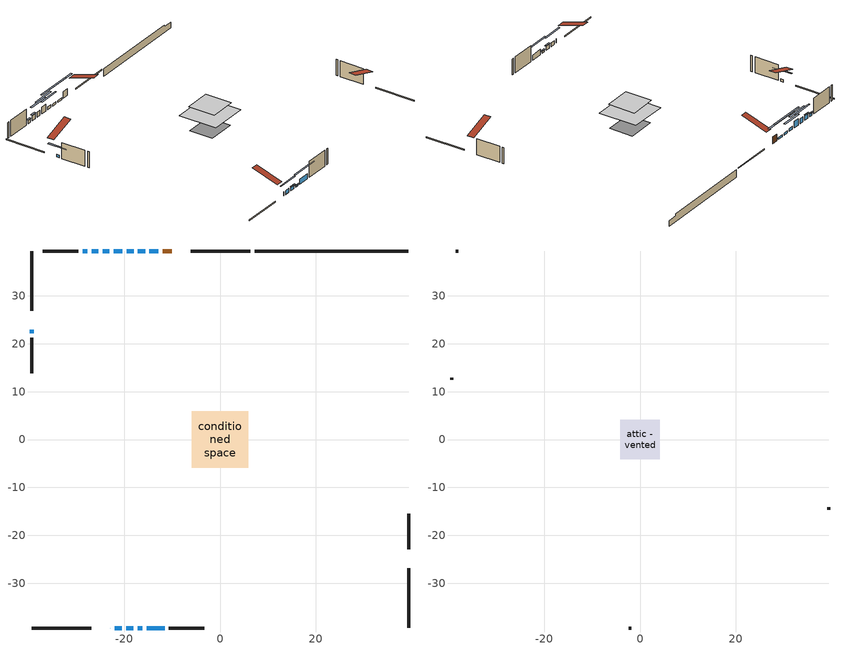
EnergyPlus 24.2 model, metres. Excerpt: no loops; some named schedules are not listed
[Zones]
conditioned space
 floor outside (Floor1 construction): -0.61,-0.61 -0.61,0.61 0.61,0.61 0.61,-0.61 z0.86
 floor adiabatic (AdiabaticFloorConstruction): -5.9,-5.9 -5.9,5.9 5.9,5.9 5.9,-5.9 z3.3
 floor foundation (Slab1 construction): -4.32,-3.71 -4.32,3.71 4.32,3.71 4.32,-3.71 z-1.4
 wall outside (RimJoist1 construction): 6.32,39.36 -6.14,39.36 / -39.36,-39.36 -26.9,-39.36 / -39.36,39.36 -39.36,26.9 / 39.36,-39.36 39.36,-26.9 z0.86:1.16
 wall outside (AdiabaticWallConstruction 1): -10.12,39.36 -11.92,39.36 z0.86:2.89
 wall outside (AdiabaticWallConstruction): -22.92,-39.36 -22.88,-39.36 z0.86:2.08; -21.96,-39.36 -20.51,-39.36 / -19.58,-39.36 -18.13,-39.36 z0.86:2.06; -17.21,-39.36 -16.21,-39.36 z0.86:1.27; -12.84,39.36 -14.72,39.36 z0.86:1.37; -15.65,39.36 -17.12,39.36 z0.86:1.47; -18.05,39.36 -19.5,39.36 z0.86:1.75; -20.43,39.36 -22.21,39.36 z0.86:2.89; -15.28,-39.36 -11.58,-39.36 z0.86:2.44; -39.36,22.92 -39.36,22.16 z0.86:1.62; -23.13,39.36 -24.51,39.36 / -25.43,39.36 -26.81,39.36 z0.86:2.41; -27.73,39.36 -28.7,39.36 z0.86:1.83
 wall outside (Wall1 construction): -29.63,39.36 -37,39.36 / -10.65,-39.36 -3.28,-39.36 / -39.36,21.23 -39.36,13.86 / 39.36,-22.92 39.36,-15.55 z0.86:5.74
 wall foundation (FoundationWall1 construction): 7.25,39.36,-1.4 7.25,39.36,0.86 36.15,39.36,0.86 36.15,39.36,0.28 39.36,39.36,0.28 39.36,39.36,-1.4
 window (WindowConstruction 10): -22.92,-39.36 -22.89,-39.36 z0.86:2.08
 window (WindowConstruction 7): -21.96,-39.36 -20.51,-39.36 z0.86:2.05
 window (WindowConstruction 8): -19.58,-39.36 -18.13,-39.36 z0.86:2.05
 window (WindowConstruction 9): -17.2,-39.36 -16.21,-39.36 z0.86:1.27
 window (WindowConstruction 11): -12.84,39.36 -14.72,39.36 z0.86:1.37
 window (WindowConstruction 12): -15.65,39.36 -17.12,39.36 z0.86:1.47
 window (WindowConstruction): -18.05,39.36 -19.5,39.36 z0.86:1.75
 window (WindowConstruction 1): -20.43,39.36 -22.21,39.36 z0.86:2.89
 window (WindowConstruction 2): -15.28,-39.36 -11.58,-39.36 z0.86:2.44
 window (WindowConstruction 3): -39.36,22.92 -39.36,22.16 z0.86:1.62
 window (WindowConstruction 4): -23.13,39.36 -24.51,39.36 z0.86:2.41
 window (WindowConstruction 5): -25.44,39.36 -26.81,39.36 z0.86:2.41
 window (WindowConstruction 6): -27.74,39.36 -28.7,39.36 z0.86:1.83
 door (Door): -10.12,39.36 -11.92,39.36 z0.86:2.89
 ceiling adiabatic (AdiabaticFloorConstruction): 5.9,-5.9 5.9,5.9 -5.9,5.9 -5.9,-5.9 z3.3
attic - vented
 floor to conditioned space (Floor2 construction Reversed): -4.13,-4.13 -4.13,4.13 4.13,4.13 4.13,-4.13 z5.74
 wall outside (Wall3 construction): -37.93,39.36 -38.43,39.36 / -2.36,-39.36 -1.85,-39.36 / -39.36,12.93 -39.36,12.43 / 39.36,-14.63 39.36,-14.12 z0.86:5.74
 roof outside (Roof1 construction): -9.19,39.36,5.74 -9.19,31.31,8.42 -7.07,31.31,8.42 -7.07,39.36,5.74; -23.85,-39.36,5.74 -23.85,-31.31,8.42 -25.97,-31.31,8.42 -25.97,-39.36,5.74; -39.36,23.85,5.74 -31.31,23.85,8.42 -31.31,25.97,8.42 -39.36,25.97,5.74; 39.36,-23.85,5.74 31.31,-23.85,8.42 31.31,-25.97,8.42 39.36,-25.97,5.74
shading: -17.87,-39.36 -24.6,-39.36 -24.6,-39.77 -17.87,-39.77 z4.69; -17.93,-39.36 -19.78,-39.36 -19.78,-39.77 -17.93,-39.77 z2.26; -16.01,-39.36 -17.4,-39.36 -17.4,-39.77 -16.01,-39.77 z1.47; -19.8,39.36 -7.76,39.36 -7.76,39.77 -19.8,39.77 z6.45; -22.2,39.36 -10.57,39.36 -10.57,39.77 -22.2,39.77 z6.55; -22.14,39.36 -15.41,39.36 -15.41,39.77 -22.14,39.77 z4.39; -24.84,39.36 -17.79,39.36 -17.79,39.77 -24.84,39.77 z5.53; -8.94,-39.36 -17.92,-39.36 -17.92,-39.77 -8.94,-39.77 z5.08; -39.36,19.52 -39.36,25.56 -39.77,25.56 -39.77,19.52 z4.26; -27.15,39.36 -20.49,39.36 -20.49,39.77 -27.15,39.77 z5.05; -27.01,39.36 -25.23,39.36 -25.23,39.77 -27.01,39.77 z2.61; -28.9,39.36 -27.53,39.36 -27.53,39.77 -28.9,39.77 z2.03
[Building]
Building 1: Terrain=Suburbs
[Site:Location]
Edmonton Intl AP_AB: Latitude {deg}=53.31; Longitude {deg}=-113.58; Time Zone {hr}=-7; Elevation {m}=723; Keep Site Location Information=Yes
[Site:GroundTemperature:Shallow]
-1.56185, -3.61833, -3.78302, -2.80711, 1.11059, 5.01004, 8.39065, 10.5322, 10.7141, 8.97234, 5.67794, 1.89811
[Site:WaterMainsTemperature]
Calculation Method=Schedule; Temperature Schedule=mains temperature schedule
[Material] Roughness=Rough; Thermal Absorptance=0.9
Name | Thickness {m} | Conductivity {W/m-K} | Density {kg/m3} | Specific Heat {J/kg-K} | Solar Absorptance | Visible Absorptance
asphalt or fiberglass shingles | 0.00635 | 0.162714 | 1121.4 | 1465.45 | 0.4 | 0.4
ceiling loosefill ins | 0.0846667 | 0.0480833 | 16.02 | 1046.75 | 0.7 | 0.7
ceiling stud and cavity | 0.1397 | 0.118946 | 65.682 | 1177.47 | 0.7 | 0.7
concrete 4.0 in. | 0.1016 | 1.803125 | 2242.8 | 837.4 | 0.7 | 0.7
concrete 8.0 in. | 0.2032 | 1.803125 | 2242.8 | 837.4 | 0.7 | 0.7
door material | 0.04445 | 0.053851 | 512.64 | 1214.23 | 0.7 | 0.7
exterior vertical ins | 0.0457286 | 0.029427 | 32.04 | 1214.23 | 0.7 | 0.7
floor covering | 0.0127 | 0.0433444 | 54.468 | 1339.84 | 0.6 | 0.6
floor rigid ins | 0.051816 | 0.029427 | 32.04 | 1214.23 | 0.7 | 0.7
floor rigid ins 1; wall rigid ins | 0.512978 | 0.029427 | 32.04 | 1214.23 | 0.7 | 0.7
floor stud and cavity | 0.1397 | 0.0909628 | 92.3553 | 1139.71 | 0.7 | 0.7
floor stud and cavity 1 | 0.1397 | 1.75129 | 37.0049 | 1207.88 | 0.7 | 0.7
furniture material conditioned space 1 | 0.1524 | 0.115458 | 640.8 | 1214.23 | 0.6 | 0.6
gypsum board | 0.0127 | 0.160291 | 801 | 837.4 | 0.6 | 0.6
gypsum board 1 | 0.0127 | 0.160291 | 801 | 837.4 | 0.7 | 0.7
osb sheathing 0.5 in. | 0.0127 | 0.115458 | 512.64 | 1214.23 | 0.7 | 0.7
osb sheathing 0.75 in. | 0.01905 | 0.115458 | 512.64 | 1214.23 | 0.7 | 0.7
osb sheathing 2.0 in. | 0.0508 | 0.115458 | 512.64 | 1214.23 | 0.7 | 0.7
rim joist stud and cavity | 0.0508 | 0.0296634 | 125.044 | 1163.47 | 0.6 | 0.6
wall stud and cavity | 0.1397 | 0.0940029 | 139.0536 | 1170.24 | 0.7 | 0.7
wall stud and cavity 1 | 0.0889 | 6.1454 | 50.32683 | 1063.81 | 0.6 | 0.6
wall stud and cavity 2 | 0.0889 | 0.380278 | 52.3479 | 1209.89 | 0.7 | 0.7
wall stud and cavity 3 | 0.0889 | 0.391764 | 83.0341 | 1211.67 | 0.7 | 0.7
wood siding | 0.0254 | 0.102417 | 544.68 | 1172.36 | 0.4 | 0.4
wood siding 1 | 0.00254 | 0.102417 | 544.68 | 1172.36 | 0.4 | 0.4
wood siding 2; wood siding 3; wood siding 4 | 0.0254 | 0.102417 | 544.68 | 1172.36 | 0.7 | 0.7
[WindowMaterial:SimpleGlazingSystem]
Name | U-Factor {W/m2-K} | Solar Heat Gain Coefficient
WindowMaterial | 2.285395 | 0.55
WindowMaterial 1 | 2.97754 | 0.59
WindowMaterial 10 | 4.709901 | 0.52
WindowMaterial 2 | 2.23259 | 0.58
WindowMaterial 3 | 2.43132 | 0.48
WindowMaterial 4 | 3.290401 | 0.6
WindowMaterial 5 | 3.28586 | 0.52
WindowMaterial 6 | 3.28927 | 0.58
WindowMaterial 7 | 3.31141 | 0.57
WindowMaterial 8 | 2.80039 | 0.04
WindowMaterial 9 | 5.12553 | 0.5
[Construction]
AdiabaticFloorConstruction: floor stud and cavity 1, floor rigid ins 1, osb sheathing 0.75 in., floor covering
AdiabaticWallConstruction: wood siding 3, wall rigid ins, wall stud and cavity 2, gypsum board
AdiabaticWallConstruction 1: wood siding 4, wall rigid ins, wall stud and cavity 2, gypsum board
Door: door material
Floor1 construction: floor stud and cavity, floor rigid ins, osb sheathing 0.75 in., floor covering
Floor2 construction Reversed: gypsum board, ceiling stud and cavity, ceiling loosefill ins
FoundationWall1 construction: concrete 8.0 in., gypsum board 1
furniture construction conditioned space 1: furniture material conditioned space 1
PartitionWallConstruction: gypsum board, wall stud and cavity 3, gypsum board
RimJoist1 construction: wood siding 2, osb sheathing 2.0 in., rim joist stud and cavity
Roof1 construction: asphalt or fiberglass shingles
Slab1 construction: concrete 4.0 in.
Wall1 construction: wood siding, osb sheathing 0.5 in., wall stud and cavity, gypsum board
Wall3 construction: wood siding 1, wall stud and cavity 1
WindowConstruction: WindowMaterial
WindowConstruction 1: WindowMaterial 1
WindowConstruction 10: WindowMaterial 8
WindowConstruction 11: WindowMaterial 9
WindowConstruction 12: WindowMaterial 10
WindowConstruction 2: WindowMaterial 2
WindowConstruction 3: WindowMaterial 3
WindowConstruction 4; WindowConstruction 5: WindowMaterial 4
WindowConstruction 6: WindowMaterial 5
WindowConstruction 7; WindowConstruction 8: WindowMaterial 6
WindowConstruction 9: WindowMaterial 7
[Zone] Multiplier=1; Part of Total Floor Area=Yes
Name | Volume {m3}
attic - vented | 29.6777
conditioned space | 515
[Space]
Name | Zone | Volume {m3}
attic - vented 1 | attic - vented | 29.6777
conditioned space 1 | conditioned space | 515
[ZoneInfiltration:EffectiveLeakageArea]
infil attic - vented 1: Zone or Space=attic - vented 1; Schedule=Always On Discrete; Effective Air Leakage Area {cm2}=2371.83; Stack Coefficient=0.000525557; Wind Coefficient=1.54892e-05
[ZoneMixing]
whole house fan mix: Zone or Space=attic - vented; Schedule=Always On Continuous; Design Flow Rate Calculation Method=Flow/Zone; Design Flow Rate {m3/s}=0; Source Zone or Space=conditioned space
[SurfaceProperty:ExposedFoundationPerimeter]
Slab1: Exposed Perimeter Calculation Method=TotalExposedPerimeter; Total Exposed Perimeter {m}=32.107
[InternalMass] Zone or ZoneList=conditioned space; Space or SpaceList=conditioned space 1
Name | Construction | Surface Area {m2}
furniture mass conditioned space 1 | furniture construction conditioned space 1 | 81.9761
partition wall mass | PartitionWallConstruction | 204.94
[Lights]
interior lighting: Zone or ZoneList or Space or SpaceList=conditioned space 1; Schedule=interior lighting schedule; Design Level Calculation Method=LightingLevel; Lighting Level {W}=343.2; Return Air Fraction=0; Fraction Radiant=0.6; Fraction Visible=0.2; Fraction Replaceable=1
[People]
occupants: Zone or ZoneList or Space or SpaceList=conditioned space 1; Number of People Schedule=occupants schedule; Number of People Calculation Method=People; Number of People=3; Fraction Radiant=0.314171; Sensible Heat Fraction=0.56303; Activity Level Schedule=occupants activity schedule; Carbon Dioxide Generation Rate {m3/s-W}=0; Enable ASHRAE 55 Comfort Warnings=No; Mean Radiant Temperature Calculation Type=EnclosureAveraged
[ElectricEquipment] Zone or ZoneList or Space or SpaceList=conditioned space 1; Design Level Calculation Method=EquipmentLevel
Name | Schedule | Design Level {W} | Fraction Latent | Fraction Radiant | Fraction Lost
clothes dryer | clothes dryer schedule | 140.772 | 0.015 | 0.081 | 0.85
clothes washer | clothes washer schedule | 32.1985 | 0.03 | 0.162 | 0.7
cooking range | cooking range schedule | 215.147 | 0.08 | 0.432 | 0.2
dishwasher | dishwasher schedule | 66.8632 | 0.3 | 0.18 | 0.4
fridge | fridge schedule | 72.9452 | 0 | 0.6 | 0
mech vent bath fan 0 | mech vent bath fan 0 schedule | 50.2 | 0 | 0 | 1
mech vent house fan | mech vent house fan schedule | 0 | 0 | 0 | 1
mech vent house fan cfis | mech vent house fan cfis schedule | 0 | 0 | 0 | 0
mech vent range fan 0 | mech vent range fan 0 schedule | 57 | 0 | 0 | 1
misc plug loads | misc plug loads schedule | 494.7 | 0.045 | 0.513 | 0.1
whole house fan | Always On Discrete | 0 | 0 | 0 | 1
[OtherEquipment] Zone or ZoneList or Space or SpaceList=conditioned space 1; Design Level Calculation Method=EquipmentLevel
Name | Fuel Type | Schedule | Design Level {W} | Fraction Latent | Fraction Radiant | Fraction Lost
clothes dryer 1 | Electricity | clothes dryer schedule | 0 | 0.015 | 0.081 | 0.85
cooking range 1 | Electricity | cooking range schedule | 0 | 0.08 | 0.432 | 0.2
general water use latent | None | general water use schedule | 62.594 | 1 | 0 | 0
general water use sensible | None | general water use schedule | -61.6891 | 0 | 0.6 | 0
mech vent house fan latent load | None | Always On Discrete | 0 | 1 | 0 | 0
mech vent house fan sensible load | None | Always On Discrete | 0 | 0 | 0 | 0
water heater energy adjustment1 | NaturalGas | Always On Discrete | 0.01 | 0 | 0 | 1
[ZoneInfiltration:DesignFlowRate] Zone or ZoneList or Space or SpaceList=conditioned space 1; Schedule=Always On Discrete; Design Flow Rate Calculation Method=Flow/Zone; Design Flow Rate {m3/s}=0
infil flow; natural vent flow; whole house fan flow
[AvailabilityManager:Scheduled]
furnace airloop Availability Manager: Schedule=Always On Discrete
[Foundation:Kiva]
Foundation Kiva 1: Initial Indoor Air Temperature {C}=18; Wall Height Above Grade {m}=0.859993; Wall Depth Below Slab {m}=0.2032; Custom Block Material Name 1=exterior vertical ins; Custom Block Depth 1 {m}=2.26; Custom Block X Position 1 {m}=0.2159; Custom Block Z Position 1 {m}=0
[Foundation:Kiva:Settings]
Soil Conductivity {W/m-K}=0.849921; Soil Density {kg/m3}=1842.3; Soil Specific Heat {J/kg-K}=418.7; Ground Solar Absorptivity=0.9; Ground Thermal Absorptivity=0.9; Ground Surface Roughness {m}=0.03; Far-Field Width {m}=40; Deep-Ground Boundary Condition=ZeroFlux; Deep-Ground Depth {m}=40; Minimum Cell Dimension {m}=0.2; Maximum Cell Growth Coefficient=3; Simulation Timestep=Timestep
[Exterior:Lights]
exterior lighting: Schedule=exterior lighting schedule; Design Level {W}=75.6
[EnergyManagementSystem:GlobalVariable]
furnace_airloop_Fan_RTF
infil_program_Qfan
infil_program_Qinf
natural_vent_program_Qnv
natural_vent_program_Qwhf
[EnergyManagementSystem:Sensor]
Name | Output:Variable or Output:Meter Index Key | Output:Variable or Output:Meter
airflow_gain | infil flow | Infiltration Sensible Heat Gain Energy
airflow_gain_1 | natural vent flow | Infiltration Sensible Heat Gain Energy
airflow_gain_2 | whole house fan flow | Infiltration Sensible Heat Gain Energy
airflow_loss | infil flow | Infiltration Sensible Heat Loss Energy
airflow_loss_1 | natural vent flow | Infiltration Sensible Heat Loss Energy
airflow_loss_2 | whole house fan flow | Infiltration Sensible Heat Loss Energy
clg_load_cond |  | Cooling:EnergyTransfer:Zone:CONDITIONED SPACE
clg_sp_s; clg_sp_s_1 | cooling setpoint | Schedule Value
clothes_dryer_exhaust_0_sch_s | clothes dryer exhaust 0 schedule | Schedule Value
cool_season | cooling season schedule | Schedule Value
htg_load_cond |  | Heating:EnergyTransfer:Zone:CONDITIONED SPACE
htg_sp_s; htg_sp_s_1 | heating setpoint | Schedule Value
ig_ee_conv | clothes dryer | Electric Equipment Convective Heating Energy
ig_ee_conv_2 | cooking range | Electric Equipment Convective Heating Energy
ig_ee_conv_4 | fridge | Electric Equipment Convective Heating Energy
ig_ee_conv_5 | misc plug loads | Electric Equipment Convective Heating Energy
ig_ee_conv_6 | whole house fan | Electric Equipment Convective Heating Energy
ig_ee_rad | clothes dryer | Electric Equipment Radiant Heating Energy
ig_ee_rad_2 | cooking range | Electric Equipment Radiant Heating Energy
ig_ee_rad_4 | fridge | Electric Equipment Radiant Heating Energy
ig_ee_rad_5 | misc plug loads | Electric Equipment Radiant Heating Energy
ig_ee_rad_6 | whole house fan | Electric Equipment Radiant Heating Energy
ig_lgt_conv | interior lighting | Lights Convective Heating Energy
ig_lgt_rad | interior lighting | Lights Radiant Heating Energy
ig_lgt_vis | interior lighting | Lights Visible Radiation Heating Energy
ig_oe_conv | clothes dryer 1 | Other Equipment Convective Heating Energy
ig_oe_conv_1 | cooking range 1 | Other Equipment Convective Heating Energy
ig_oe_conv_2 | general water use latent | Other Equipment Convective Heating Energy
ig_oe_conv_3 | general water use sensible | Other Equipment Convective Heating Energy
ig_oe_conv_4 | water heater energy adjustment1 | Other Equipment Convective Heating Energy
ig_oe_rad | clothes dryer 1 | Other Equipment Radiant Heating Energy
ig_oe_rad_1 | cooking range 1 | Other Equipment Radiant Heating Energy
ig_oe_rad_2 | general water use latent | Other Equipment Radiant Heating Energy
ig_oe_rad_3 | general water use sensible | Other Equipment Radiant Heating Energy
ig_oe_rad_4 | water heater energy adjustment1 | Other Equipment Radiant Heating Energy
ig_ppl_conv | occupants | People Convective Heating Energy
ig_ppl_rad | occupants | People Radiant Heating Energy
im_conv | furniture mass conditioned space 1 | Surface Inside Face Convection Heat Gain Energy
im_conv_1 | partition wall mass | Surface Inside Face Convection Heat Gain Energy
im_ig | furniture mass conditioned space 1 | Surface Inside Face Internal Gains Radiation Heat Gain Energy
im_ig_1 | partition wall mass | Surface Inside Face Internal Gains Radiation Heat Gain Energy
im_lgt | furniture mass conditioned space 1 | Surface Inside Face Lights Radiation Heat Gain Energy
im_lgt_1 | partition wall mass | Surface Inside Face Lights Radiation Heat Gain Energy
im_sol | furniture mass conditioned space 1 | Surface Inside Face Solar Radiation Heat Gain Energy
im_sol_1 | partition wall mass | Surface Inside Face Solar Radiation Heat Gain Energy
im_surf | furniture mass conditioned space 1 | Surface Inside Face Net Surface Thermal Radiation Heat Gain Energy
im_surf_1 | partition wall mass | Surface Inside Face Net Surface Thermal Radiation Heat Gain Energy
mech_vent_bath_fan_0_sch_s | mech vent bath fan 0 schedule | Schedule Value
mech_vent_range_fan_0_sch_s | mech vent range fan 0 schedule | Schedule Value
mv_conv | mech vent bath fan 0 | Electric Equipment Convective Heating Energy
mv_conv_1 | mech vent house fan | Electric Equipment Convective Heating Energy
mv_conv_2 | mech vent house fan cfis | Electric Equipment Convective Heating Energy
mv_conv_3 | mech vent range fan 0 | Electric Equipment Convective Heating Energy
mv_conv_4 | mech vent house fan latent load | Other Equipment Convective Heating Energy
mv_conv_5 | mech vent house fan sensible load | Other Equipment Convective Heating Energy
mv_rad | mech vent bath fan 0 | Electric Equipment Radiant Heating Energy
mv_rad_1 | mech vent house fan | Electric Equipment Radiant Heating Energy
mv_rad_2 | mech vent house fan cfis | Electric Equipment Radiant Heating Energy
mv_rad_3 | mech vent range fan 0 | Electric Equipment Radiant Heating Energy
mv_rad_4 | mech vent house fan latent load | Other Equipment Radiant Heating Energy
mv_rad_5 | mech vent house fan sensible load | Other Equipment Radiant Heating Energy
natural_vent_s | natural vent schedule | Schedule Value
out_pb_s |  | Site Outdoor Air Barometric Pressure
out_wt_s |  | Site Outdoor Air Humidity Ratio
site_vw_s |  | Site Wind Speed
ss_back_out | Window1 | Surface Window Shortwave from Zone Back Out Window Heat Transfer Rate
ss_back_out_1 | Window10 | Surface Window Shortwave from Zone Back Out Window Heat Transfer Rate
ss_back_out_10 | Window7 | Surface Window Shortwave from Zone Back Out Window Heat Transfer Rate
ss_back_out_11 | Window8 | Surface Window Shortwave from Zone Back Out Window Heat Transfer Rate
ss_back_out_12 | Window9 | Surface Window Shortwave from Zone Back Out Window Heat Transfer Rate
ss_back_out_2 | Window11 | Surface Window Shortwave from Zone Back Out Window Heat Transfer Rate
ss_back_out_3 | Window12 | Surface Window Shortwave from Zone Back Out Window Heat Transfer Rate
ss_back_out_4 | Window13 | Surface Window Shortwave from Zone Back Out Window Heat Transfer Rate
ss_back_out_5 | Window15 | Surface Window Shortwave from Zone Back Out Window Heat Transfer Rate
ss_back_out_6 | Window2 | Surface Window Shortwave from Zone Back Out Window Heat Transfer Rate
ss_back_out_7 | Window3 | Surface Window Shortwave from Zone Back Out Window Heat Transfer Rate
ss_back_out_8 | Window4 | Surface Window Shortwave from Zone Back Out Window Heat Transfer Rate
ss_back_out_9 | Window6 | Surface Window Shortwave from Zone Back Out Window Heat Transfer Rate
ss_conv | Door1 | Surface Inside Face Convection Heat Gain Energy
ss_conv_1 | Window1 | Surface Inside Face Convection Heat Gain Energy
ss_conv_10 | Window6 | Surface Inside Face Convection Heat Gain Energy
ss_conv_11 | Window7 | Surface Inside Face Convection Heat Gain Energy
ss_conv_12 | Window8 | Surface Inside Face Convection Heat Gain Energy
ss_conv_13 | Window9 | Surface Inside Face Convection Heat Gain Energy
ss_conv_2 | Window10 | Surface Inside Face Convection Heat Gain Energy
ss_conv_3 | Window11 | Surface Inside Face Convection Heat Gain Energy
ss_conv_4 | Window12 | Surface Inside Face Convection Heat Gain Energy
ss_conv_5 | Window13 | Surface Inside Face Convection Heat Gain Energy
ss_conv_6 | Window15 | Surface Inside Face Convection Heat Gain Energy
ss_conv_7 | Window2 | Surface Inside Face Convection Heat Gain Energy
ss_conv_8 | Window3 | Surface Inside Face Convection Heat Gain Energy
ss_conv_9 | Window4 | Surface Inside Face Convection Heat Gain Energy
ss_ig | Door1 | Surface Inside Face Internal Gains Radiation Heat Gain Energy
ss_ig_1 | Window1 | Surface Inside Face Internal Gains Radiation Heat Gain Energy
ss_ig_10 | Window6 | Surface Inside Face Internal Gains Radiation Heat Gain Energy
ss_ig_11 | Window7 | Surface Inside Face Internal Gains Radiation Heat Gain Energy
ss_ig_12 | Window8 | Surface Inside Face Internal Gains Radiation Heat Gain Energy
ss_ig_13 | Window9 | Surface Inside Face Internal Gains Radiation Heat Gain Energy
ss_ig_2 | Window10 | Surface Inside Face Internal Gains Radiation Heat Gain Energy
ss_ig_3 | Window11 | Surface Inside Face Internal Gains Radiation Heat Gain Energy
ss_ig_4 | Window12 | Surface Inside Face Internal Gains Radiation Heat Gain Energy
ss_ig_5 | Window13 | Surface Inside Face Internal Gains Radiation Heat Gain Energy
ss_ig_6 | Window15 | Surface Inside Face Internal Gains Radiation Heat Gain Energy
ss_ig_7 | Window2 | Surface Inside Face Internal Gains Radiation Heat Gain Energy
ss_ig_8 | Window3 | Surface Inside Face Internal Gains Radiation Heat Gain Energy
ss_ig_9 | Window4 | Surface Inside Face Internal Gains Radiation Heat Gain Energy
ss_lgt | Door1 | Surface Inside Face Lights Radiation Heat Gain Energy
ss_sol | Door1 | Surface Inside Face Solar Radiation Heat Gain Energy
ss_surf | Door1 | Surface Inside Face Net Surface Thermal Radiation Heat Gain Energy
ss_surf_1 | Window1 | Surface Inside Face Net Surface Thermal Radiation Heat Gain Energy
ss_surf_10 | Window6 | Surface Inside Face Net Surface Thermal Radiation Heat Gain Energy
ss_surf_11 | Window7 | Surface Inside Face Net Surface Thermal Radiation Heat Gain Energy
ss_surf_12 | Window8 | Surface Inside Face Net Surface Thermal Radiation Heat Gain Energy
ss_surf_13 | Window9 | Surface Inside Face Net Surface Thermal Radiation Heat Gain Energy
ss_surf_2 | Window10 | Surface Inside Face Net Surface Thermal Radiation Heat Gain Energy
ss_surf_3 | Window11 | Surface Inside Face Net Surface Thermal Radiation Heat Gain Energy
ss_surf_4 | Window12 | Surface Inside Face Net Surface Thermal Radiation Heat Gain Energy
ss_surf_5 | Window13 | Surface Inside Face Net Surface Thermal Radiation Heat Gain Energy
ss_surf_6 | Window15 | Surface Inside Face Net Surface Thermal Radiation Heat Gain Energy
ss_surf_7 | Window2 | Surface Inside Face Net Surface Thermal Radiation Heat Gain Energy
ss_surf_8 | Window3 | Surface Inside Face Net Surface Thermal Radiation Heat Gain Energy
ss_surf_9 | Window4 | Surface Inside Face Net Surface Thermal Radiation Heat Gain Energy
ss_trans_in | Window1 | Surface Window Transmitted Solar Radiation Rate
ss_trans_in_1 | Window10 | Surface Window Transmitted Solar Radiation Rate
ss_trans_in_10 | Window7 | Surface Window Transmitted Solar Radiation Rate
ss_trans_in_11 | Window8 | Surface Window Transmitted Solar Radiation Rate
ss_trans_in_12 | Window9 | Surface Window Transmitted Solar Radiation Rate
ss_trans_in_2 | Window11 | Surface Window Transmitted Solar Radiation Rate
ss_trans_in_3 | Window12 | Surface Window Transmitted Solar Radiation Rate
ss_trans_in_4 | Window13 | Surface Window Transmitted Solar Radiation Rate
ss_trans_in_5 | Window15 | Surface Window Transmitted Solar Radiation Rate
ss_trans_in_6 | Window2 | Surface Window Transmitted Solar Radiation Rate
ss_trans_in_7 | Window3 | Surface Window Transmitted Solar Radiation Rate
ss_trans_in_8 | Window4 | Surface Window Transmitted Solar Radiation Rate
ss_trans_in_9 | Window6 | Surface Window Transmitted Solar Radiation Rate
ss_trans_out | Window1 | Surface Inside Face Initial Transmitted Diffuse Transmitted Out Window Solar Radiation Rate
ss_trans_out_1 | Window10 | Surface Inside Face Initial Transmitted Diffuse Transmitted Out Window Solar Radiation Rate
ss_trans_out_10 | Window7 | Surface Inside Face Initial Transmitted Diffuse Transmitted Out Window Solar Radiation Rate
ss_trans_out_11 | Window8 | Surface Inside Face Initial Transmitted Diffuse Transmitted Out Window Solar Radiation Rate
ss_trans_out_12 | Window9 | Surface Inside Face Initial Transmitted Diffuse Transmitted Out Window Solar Radiation Rate
ss_trans_out_2 | Window11 | Surface Inside Face Initial Transmitted Diffuse Transmitted Out Window Solar Radiation Rate
ss_trans_out_3 | Window12 | Surface Inside Face Initial Transmitted Diffuse Transmitted Out Window Solar Radiation Rate
ss_trans_out_4 | Window13 | Surface Inside Face Initial Transmitted Diffuse Transmitted Out Window Solar Radiation Rate
